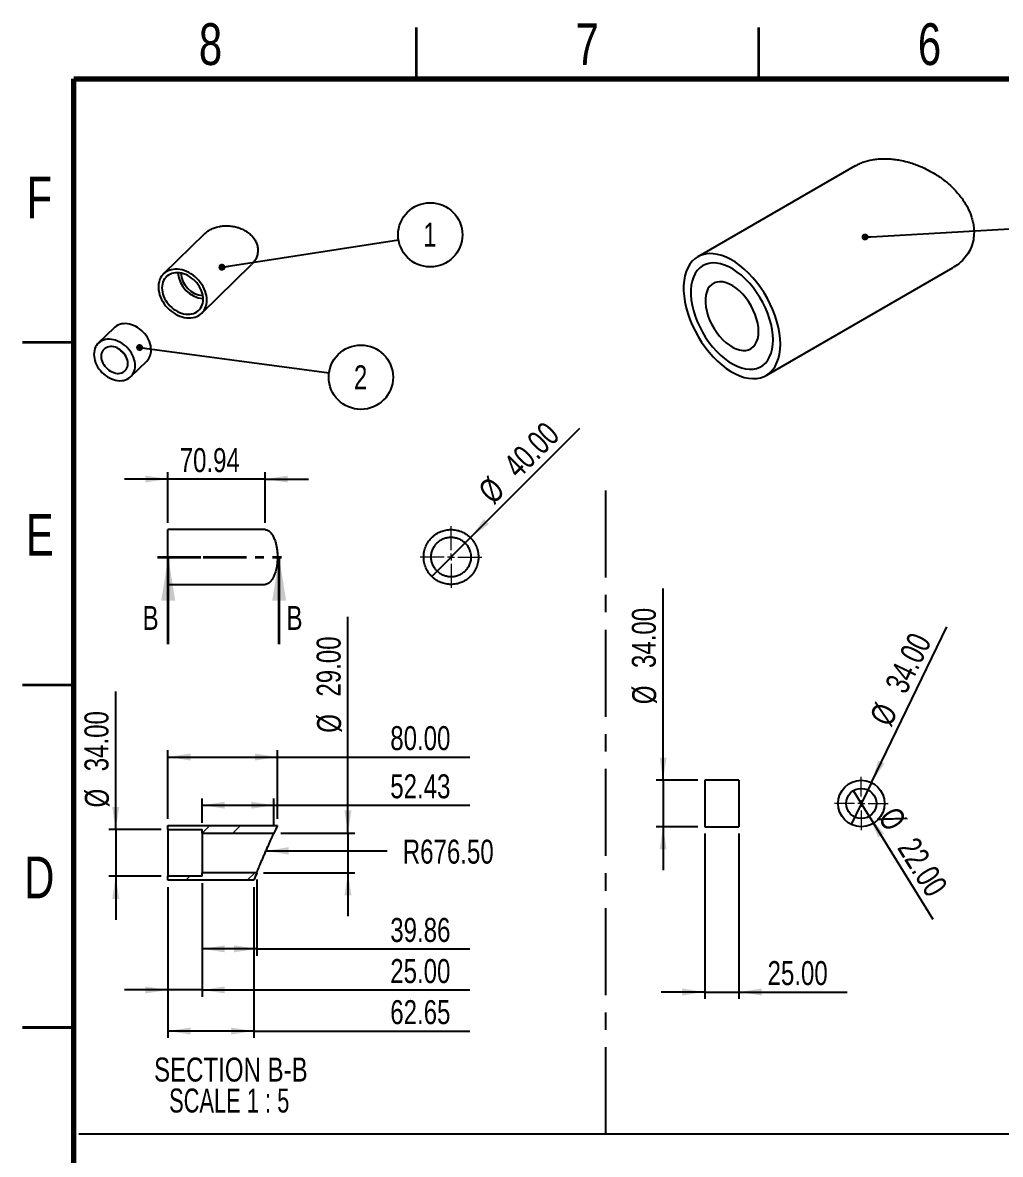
# Model space of a CAD drawing. Header units: millimetres. Extents: x 2 to 418, y 2 to 295.
# Drawn here: x 2.5 to 145.3, y 130 to 295.2 of the extents above; entities that cross this region are included whole.
import ezdxf

# ---------------------------------------------------------------- set-up
doc = ezdxf.new("R2010")
doc.units = ezdxf.units.MM
doc.linetypes.add('CENTERX2', pattern=[20.32, 12.7, -2.54, 2.54, -2.54])
doc.linetypes.add('PHANTOM', pattern=[12.7, 6.35, -1.27, 1.27, -1.27, 1.27, -1.27])
doc.layers.add('RED_DIMENSION', color=1, linetype='Continuous')
doc.styles.add('SLDTEXTSTYLE0', font='TXT', dxfattribs={"width": 0.75})
doc.styles.add('SLDTEXTSTYLE4', font='TXT', dxfattribs={"width": 0.681818})
doc.dimstyles.new('SLDDIMSTYLE0', dxfattribs={"dimtxt": 0.18, "dimasz": 1.016, "dimexe": 0, "dimexo": 0.0625, "dimgap": 0, "dimtad": 0, "dimtih": 1, "dimtoh": 1, "dimdec": 0, "dimrnd": 1e-09, "dimzin": 0, "dimdsep": 46, "dimtxsty": 'Standard', "dimblk1": 'DOT', "dimblk2": 'DOT', "dimsah": 1, "dimcen": 0.09, "dimadec": 0, "dimazin": 0, "dimtfac": 1.016, "dimtdec": 0, "dimtofl": 0, "dimtmove": 0, "dimatfit": 3, "dimldrblk": 'DOT', "dimfxl": 0, "dimfrac": 2, "dimtolj": 1, "dimtzin": 0, "dimarcsym": 0})
doc.dimstyles.new('SLDDIMSTYLE1', dxfattribs={"dimtxt": 0.18, "dimasz": 3.302, "dimexe": 0, "dimexo": 0.0625, "dimgap": 0, "dimtad": 0, "dimtih": 1, "dimtoh": 1, "dimdec": 0, "dimrnd": 1e-09, "dimzin": 0, "dimdsep": 46, "dimtxsty": 'Standard', "dimsah": 1, "dimcen": 0.09, "dimadec": 0, "dimazin": 0, "dimtfac": 3.302, "dimtdec": 0, "dimtofl": 0, "dimtmove": 0, "dimatfit": 3, "dimfxl": 0, "dimfrac": 2, "dimtolj": 1, "dimtzin": 0, "dimarcsym": 0})
doc.dimstyles.new('SLDDIMSTYLE2', dxfattribs={"dimtxt": 3.5, "dimasz": 3.302, "dimexe": 0, "dimexo": 0.0625, "dimgap": 0.875, "dimtad": 1, "dimlfac": 5, "dimrnd": 1e-09, "dimzin": 12, "dimdsep": 46, "dimtxsty": 'SLDTEXTSTYLE0', "dimsah": 1, "dimcen": 0.09, "dimadec": 0, "dimazin": 3, "dimtfac": 1, "dimtmove": 0, "dimatfit": 0, "dimfxl": 0, "dimfrac": 2, "dimtolj": 1, "dimtzin": 12, "dimarcsym": 0})
doc.dimstyles.new('SLDDIMSTYLE3', dxfattribs={"dimtxt": 3.5, "dimasz": 3.302, "dimexe": 0, "dimexo": 0.0625, "dimgap": 0.875, "dimtad": 1, "dimlfac": 5, "dimrnd": 1e-09, "dimzin": 4, "dimdsep": 46, "dimtxsty": 'SLDTEXTSTYLE0', "dimblk1": 'NONE', "dimsah": 1, "dimcen": 0, "dimadec": 0, "dimazin": 1, "dimtfac": 1, "dimtmove": 0, "dimatfit": 3, "dimldrblk": 'NONE', "dimfxl": 0, "dimfrac": 2, "dimtolj": 1, "dimtzin": 12, "dimarcsym": 0})
doc.dimstyles.new('SLDDIMSTYLE4', dxfattribs={"dimtxt": 3.5, "dimasz": 3.302, "dimexe": 0, "dimexo": 0.0625, "dimgap": 0.875, "dimtad": 1, "dimlfac": 5, "dimrnd": 1e-09, "dimzin": 4, "dimdsep": 46, "dimtxsty": 'SLDTEXTSTYLE0', "dimsah": 1, "dimcen": 0.09, "dimadec": 0, "dimazin": 1, "dimtfac": 1, "dimtmove": 0, "dimatfit": 0, "dimfxl": 0, "dimfrac": 2, "dimtolj": 1, "dimtzin": 12, "dimarcsym": 0})
doc.dimstyles.new('SLDDIMSTYLE5', dxfattribs={"dimtxt": 3.5, "dimasz": 3.302, "dimexe": 0, "dimexo": 0.0625, "dimgap": 0.875, "dimtad": 1, "dimlfac": 5, "dimrnd": 1e-09, "dimzin": 12, "dimdsep": 46, "dimtxsty": 'SLDTEXTSTYLE0', "dimsah": 1, "dimcen": 0.09, "dimadec": 0, "dimazin": 3, "dimtfac": 1, "dimtofl": 0, "dimtmove": 0, "dimatfit": 3, "dimfxl": 0, "dimfrac": 2, "dimtolj": 1, "dimtzin": 12, "dimarcsym": 0})
doc.dimstyles.new('SLDDIMSTYLE6', dxfattribs={"dimtxt": 3.5, "dimasz": 3.302, "dimexe": 0, "dimexo": 0.0625, "dimgap": 0.875, "dimtad": 1, "dimlfac": 5, "dimrnd": 1e-09, "dimzin": 4, "dimdsep": 46, "dimtxsty": 'SLDTEXTSTYLE0', "dimsah": 1, "dimcen": 0.09, "dimadec": 0, "dimazin": 1, "dimtfac": 1, "dimtofl": 0, "dimtmove": 0, "dimatfit": 3, "dimfxl": 0, "dimfrac": 2, "dimtolj": 1, "dimtzin": 12, "dimarcsym": 0})

# ---------------------------------------------------------------- blocks, each defined once
blk = doc.blocks.new('_DOT')
at = {"color": 0, "linetype": 'ByBlock', "lineweight": -2}
blk.add_line((-0.5, 0), (-1, 0), dxfattribs=at)
at = {"color": 0, "linetype": 'ByBlock', "const_width": 0.5}
blk.add_lwpolyline([(-0.25, 0, 1), (0.25, 0, 1)], format="xyb", close=True, dxfattribs=at)
blk = doc.blocks.new('SW_NOTE_6')
at = {"layer": 'RED_DIMENSION', "color": 0}
blk.add_circle((4.64, 0.72), 4.69, dxfattribs=at)
at = {"layer": 'RED_DIMENSION', "color": 0, "insert": (4.6, 2.48), "char_height": 3.5, "attachment_point": 2, "style": 'SLDTEXTSTYLE0'}
blk.add_mtext('1', dxfattribs=at)
blk = doc.blocks.new('SW_NOTE_7')
at = {"layer": 'RED_DIMENSION', "color": 0}
blk.add_circle((4.65, -0.62), 4.69, dxfattribs=at)
at = {"layer": 'RED_DIMENSION', "color": 0, "insert": (4.61, 1.13), "char_height": 3.5, "attachment_point": 2, "style": 'SLDTEXTSTYLE0'}
blk.add_mtext('2', dxfattribs=at)
blk = doc.blocks.new('_D')
at = {"layer": 'RED_DIMENSION'}
for p, q in [((23.72, 228.58), (17.37, 228.58)), ((23.72, 222.2), (23.72, 229.58)), ((37.91, 228.58), (23.72, 228.58)), ((37.91, 222.2), (37.91, 229.58)), ((37.91, 228.58), (44.26, 228.58))]:
    blk.add_line(p, q, dxfattribs=at)
for points in [[(23.72, 228.58), (20.42, 229.08), (20.42, 228.07)], [(37.91, 228.58), (41.21, 228.07), (41.21, 229.08)]]:
    blk.add_solid(points, dxfattribs=at)
at = {"layer": 'RED_DIMENSION', "insert": (25.44, 233.09), "char_height": 3.5, "attachment_point": 1, "style": 'SLDTEXTSTYLE0'}
blk.add_mtext('70.94', dxfattribs=at)
blk = doc.blocks.new('_D_1')
at = {"layer": 'RED_DIMENSION'}
for q in [(83.89, 236.02), (62.24, 214.37)]:
    blk.add_line((67.9, 220.03), q, dxfattribs=at)
blk.add_solid([(67.9, 220.03), (70.59, 222), (69.87, 222.72)], dxfattribs=at)
at = {"layer": 'RED_DIMENSION', "char_height": 3.5, "attachment_point": 1, "rotation": 45, "style": 'SLDTEXTSTYLE0'}
for s, insert in [('40.00', (72.45, 230.99)), ('%%c', (68.76, 227.22))]:
    blk.add_mtext(s, dxfattribs=dict(at, insert=insert))
blk = doc.blocks.new('_NONE')
blk = doc.blocks.new('SW_CENTERMARKSYMBOL_0')
at = {"color": 0, "linetype": 'Continuous', "lineweight": 0}
for p, q in [((0, 1), (0, 4.5)), ((-1, 0), (-4.5, 0)), ((0, 0), (-0.5, 0)), ((0, 0), (0, 0.5)), ((0, 0), (0, -0.5)), ((0, 0), (0.5, 0)), ((1, 0), (4.5, 0)), ((0, -1), (0, -4.5))]:
    blk.add_line(p, q, dxfattribs=at)
blk = doc.blocks.new('_D_2')
at = {"layer": 'RED_DIMENSION'}
for p, q in [((16.1, 177.4), (16.1, 197.56)), ((22.72, 177.4), (15.1, 177.4)), ((16.1, 177.4), (16.1, 170.6)), ((22.72, 170.6), (15.1, 170.6)), ((16.1, 170.6), (16.1, 164.25))]:
    blk.add_line(p, q, dxfattribs=at)
for points in [[(16.1, 177.4), (16.61, 180.7), (15.59, 180.7)], [(16.1, 170.6), (15.59, 167.3), (16.61, 167.3)]]:
    blk.add_solid(points, dxfattribs=at)
at = {"layer": 'RED_DIMENSION', "char_height": 3.5, "attachment_point": 1, "rotation": 90, "style": 'SLDTEXTSTYLE0'}
for s, insert in [('34.00', (11.53, 185.92)), ('%%c', (11.59, 180.64))]:
    blk.add_mtext(s, dxfattribs=dict(at, insert=insert))
blk = doc.blocks.new('_D_3')
at = {"layer": 'RED_DIMENSION'}
for p, q in [((23.72, 169), (23.72, 153)), ((28.72, 169.6), (28.72, 153)), ((23.72, 154), (17.37, 154)), ((28.72, 154), (23.72, 154)), ((28.72, 154), (67.83, 154))]:
    blk.add_line(p, q, dxfattribs=at)
for points in [[(23.72, 154), (20.42, 154.51), (20.42, 153.49)], [(28.72, 154), (32.02, 153.49), (32.02, 154.51)]]:
    blk.add_solid(points, dxfattribs=at)
at = {"layer": 'RED_DIMENSION', "insert": (56.19, 158.51), "char_height": 3.5, "attachment_point": 1, "style": 'SLDTEXTSTYLE0'}
blk.add_mtext('25.00', dxfattribs=at)
blk = doc.blocks.new('_D_4')
at = {"layer": 'RED_DIMENSION'}
for p, q in [((50.01, 176.9), (50.01, 208.46)), ((40.21, 176.9), (51.01, 176.9)), ((50.01, 176.9), (50.01, 171.1)), ((37.69, 171.1), (51.01, 171.1)), ((50.01, 171.1), (50.01, 164.75))]:
    blk.add_line(p, q, dxfattribs=at)
for points in [[(50.01, 176.9), (50.52, 180.2), (49.5, 180.2)], [(50.01, 171.1), (49.5, 167.8), (50.52, 167.8)]]:
    blk.add_solid(points, dxfattribs=at)
at = {"layer": 'RED_DIMENSION', "char_height": 3.5, "attachment_point": 1, "rotation": 90, "style": 'SLDTEXTSTYLE0'}
for s, insert in [('29.00', (45.44, 196.82)), ('%%c', (45.5, 191.54))]:
    blk.add_mtext(s, dxfattribs=dict(at, insert=insert))
blk = doc.blocks.new('_D_5')
at = {"layer": 'RED_DIMENSION'}
for p, q in [((28.72, 178.4), (28.72, 181.97)), ((39.21, 177.9), (39.21, 181.97)), ((28.72, 180.97), (39.21, 180.97)), ((39.21, 180.97), (67.83, 180.97))]:
    blk.add_line(p, q, dxfattribs=at)
for points in [[(28.72, 180.97), (32.02, 180.46), (32.02, 181.47)], [(39.21, 180.97), (35.91, 181.47), (35.91, 180.46)]]:
    blk.add_solid(points, dxfattribs=at)
at = {"layer": 'RED_DIMENSION', "insert": (56.19, 185.48), "char_height": 3.5, "attachment_point": 1, "style": 'SLDTEXTSTYLE0'}
blk.add_mtext('52.43', dxfattribs=at)
blk = doc.blocks.new('_D_6')
at = {"layer": 'RED_DIMENSION'}
for p, q in [((28.72, 169.6), (28.72, 159)), ((36.69, 170.1), (36.69, 159)), ((36.69, 160), (28.72, 160)), ((36.69, 160), (67.83, 160))]:
    blk.add_line(p, q, dxfattribs=at)
for points in [[(28.72, 160), (32.02, 159.49), (32.02, 160.51)], [(36.69, 160), (33.39, 160.51), (33.39, 159.49)]]:
    blk.add_solid(points, dxfattribs=at)
at = {"layer": 'RED_DIMENSION', "insert": (56.19, 164.51), "char_height": 3.5, "attachment_point": 1, "style": 'SLDTEXTSTYLE0'}
blk.add_mtext('39.86', dxfattribs=at)
blk = doc.blocks.new('_D_7')
at = {"layer": 'RED_DIMENSION'}
for p, q in [((23.72, 179), (23.72, 189)), ((39.72, 179), (39.72, 189)), ((23.72, 188), (39.72, 188)), ((39.72, 188), (67.83, 188))]:
    blk.add_line(p, q, dxfattribs=at)
for points in [[(23.72, 188), (27.02, 187.49), (27.02, 188.51)], [(39.72, 188), (36.42, 188.51), (36.42, 187.49)]]:
    blk.add_solid(points, dxfattribs=at)
at = {"layer": 'RED_DIMENSION', "insert": (56.19, 192.51), "char_height": 3.5, "attachment_point": 1, "style": 'SLDTEXTSTYLE0'}
blk.add_mtext('80.00', dxfattribs=at)
blk = doc.blocks.new('_D_8')
at = {"layer": 'RED_DIMENSION'}
for p, q in [((23.72, 169), (23.72, 147)), ((36.25, 169), (36.25, 147)), ((36.25, 148), (23.72, 148)), ((36.25, 148), (67.83, 148))]:
    blk.add_line(p, q, dxfattribs=at)
for points in [[(23.72, 148), (27.02, 147.49), (27.02, 148.51)], [(36.25, 148), (32.95, 148.51), (32.95, 147.49)]]:
    blk.add_solid(points, dxfattribs=at)
at = {"layer": 'RED_DIMENSION', "insert": (56.19, 152.51), "char_height": 3.5, "attachment_point": 1, "style": 'SLDTEXTSTYLE0'}
blk.add_mtext('62.65', dxfattribs=at)
blk = doc.blocks.new('SW_NOTE_8')
at = {"layer": 'RED_DIMENSION', "color": 0, "char_height": 3.5, "attachment_point": 2}
for s, insert, style in [('SECTION B-B', (13.62, 4.51), 'SLDTEXTSTYLE0'), ('SCALE 1 : 5', (13.38, -0.01), 'SLDTEXTSTYLE4')]:
    blk.add_mtext(s, dxfattribs=dict(at, insert=insert, style=style))
blk = doc.blocks.new('SW_NOTE_9')
at = {"layer": 'RED_DIMENSION', "color": 0, "insert": (8.92, 1.62), "char_height": 3.5, "attachment_point": 2, "style": 'SLDTEXTSTYLE0'}
blk.add_mtext('R676.50', dxfattribs=at)
blk = doc.blocks.new('_D_9')
at = {"layer": 'RED_DIMENSION'}
for p, q in [((96.03, 184.62), (96.03, 212.62)), ((101.11, 184.62), (95.03, 184.62)), ((96.03, 184.62), (96.03, 177.82)), ((101.11, 177.82), (95.03, 177.82)), ((96.03, 177.82), (96.03, 171.47))]:
    blk.add_line(p, q, dxfattribs=at)
for points in [[(96.03, 184.62), (96.54, 187.92), (95.53, 187.92)], [(96.03, 177.82), (95.53, 174.52), (96.54, 174.52)]]:
    blk.add_solid(points, dxfattribs=at)
at = {"layer": 'RED_DIMENSION', "char_height": 3.5, "attachment_point": 1, "rotation": 90, "style": 'SLDTEXTSTYLE0'}
for s, insert in [('34.00', (91.47, 200.99)), ('%%c', (91.52, 195.71))]:
    blk.add_mtext(s, dxfattribs=dict(at, insert=insert))
blk = doc.blocks.new('_D_10')
at = {"layer": 'RED_DIMENSION'}
for p, q in [((102.11, 176.82), (102.11, 152.7)), ((107.11, 176.82), (107.11, 152.7)), ((102.11, 153.7), (95.76, 153.7)), ((102.11, 153.7), (107.11, 153.7)), ((107.11, 153.7), (122.93, 153.7))]:
    blk.add_line(p, q, dxfattribs=at)
for points in [[(102.11, 153.7), (98.81, 154.21), (98.81, 153.19)], [(107.11, 153.7), (110.41, 153.19), (110.41, 154.21)]]:
    blk.add_solid(points, dxfattribs=at)
at = {"layer": 'RED_DIMENSION', "insert": (111.29, 158.21), "char_height": 3.5, "attachment_point": 1, "style": 'SLDTEXTSTYLE0'}
blk.add_mtext('25.00', dxfattribs=at)
blk = doc.blocks.new('_D_11')
at = {"layer": 'RED_DIMENSION'}
for q in [(137.49, 207.03), (123.5, 178.16)]:
    blk.add_line((126.46, 184.28), q, dxfattribs=at)
blk.add_solid([(126.46, 184.28), (128.36, 187.03), (127.45, 187.47)], dxfattribs=at)
at = {"layer": 'RED_DIMENSION', "char_height": 3.5, "attachment_point": 1, "rotation": 64.1523, "style": 'SLDTEXTSTYLE0'}
for s, insert in [('34.00', (128.33, 198.54)), ('%%c', (126.07, 193.77))]:
    blk.add_mtext(s, dxfattribs=dict(at, insert=insert))
blk = doc.blocks.new('_D_12')
at = {"layer": 'RED_DIMENSION'}
for q in [(123.82, 183.09), (135.42, 164.33)]:
    blk.add_line((126.14, 179.35), q, dxfattribs=at)
blk.add_solid([(126.14, 179.35), (127.44, 176.27), (128.31, 176.81)], dxfattribs=at)
at = {"layer": 'RED_DIMENSION', "char_height": 3.5, "attachment_point": 1, "rotation": 301.7168, "style": 'SLDTEXTSTYLE0'}
for s, insert in [('%%c', (130.3, 181.05)), ('22.00', (133.12, 176.59))]:
    blk.add_mtext(s, dxfattribs=dict(at, insert=insert))
blk = doc.blocks.new('SW_CENTERMARKSYMBOL_1')
at = {"color": 0, "linetype": 'Continuous', "lineweight": 0}
for p, q in [((0, 1), (0, 3.9)), ((-1, 0), (-3.9, 0)), ((0, 0), (-0.5, 0)), ((0, 0), (0, 0.5)), ((0, 0), (0, -0.5)), ((0, 0), (0.5, 0)), ((1, 0), (3.9, 0)), ((0, -1), (0, -3.9))]:
    blk.add_line(p, q, dxfattribs=at)

msp = doc.modelspace()

# ---------------------------------------------------------------- hatches: boundary and pattern name
at = {"linetype": 'Continuous', "lineweight": 18}
h = msp.add_hatch(dxfattribs=at)
h.set_pattern_fill('ANSI32', style=0)
edge = h.paths.add_edge_path(flags=0)
edge.add_line((23.7211, 178.00149), (23.7211, 177.40149))
edge.add_line((23.7211, 177.40149), (28.7211, 177.40149))
edge.add_line((28.7211, 177.40149), (28.7211, 176.90149))
edge.add_line((28.7211, 176.90149), (39.2074, 176.90149))
edge.add_arc((162.05364, 120.20149), 135.3, 154.710079, 155.2241931, ccw=False)
edge.add_line((39.7211, 178.00149), (23.7211, 178.00149))
h = msp.add_hatch(dxfattribs=at)
h.set_pattern_fill('ANSI32', style=0)
edge = h.paths.add_edge_path(flags=0)
edge.add_line((23.7211, 170.60149), (23.7211, 170.00149))
edge.add_line((23.7211, 170.00149), (36.25201, 170.00149))
edge.add_arc((162.05364, 120.20149), 135.3, 157.9014364, 158.4033029, ccw=False)
edge.add_line((36.69304, 171.10149), (28.7211, 171.10149))
edge.add_line((28.7211, 171.10149), (28.7211, 170.60149))
edge.add_line((28.7211, 170.60149), (23.7211, 170.60149))

# ---------------------------------------------------------------- linework, layer by layer
at = {"color": 7, "linetype": 'Continuous', "lineweight": 35}
for p, q in [((60, 287), (60, 294.5)), ((110, 287), (110, 294.5)), ((10, 248.5), (2.5, 248.5)), ((23.76647, 204.49859), (23.76647, 217.19859)), ((39.96437, 204.49859), (39.96437, 217.19859)), ((10, 198.5), (2.5, 198.5)), ((2.5, 148.5), (10, 148.5)), ((10, 148.5), (2.5, 148.5))]:
    msp.add_line(p, q, dxfattribs=at)
at = {"color": 7, "linetype": 'Continuous', "lineweight": 70}
for p, q in [((10, 10), (10, 287)), ((10, 287), (410, 287))]:
    msp.add_line(p, q, dxfattribs=at)
at = {"color": 7, "linetype": 'Continuous', "lineweight": 25}
for p, q in [((124.07155, 274.29222), (101.08791, 261.02405)), ((29.07066, 264.38275), (23.06422, 258.52027)), ((28.65204, 252.79522), (35.93396, 259.9026)), ((111.0871, 243.70307), (138.40249, 259.47191)), ((15.8811, 250.67092), (13.54763, 248.39337)), ((18.29728, 243.52708), (20.63075, 245.80462)), ((37.91016, 221.19859), (23.7211, 221.19859)), ((23.7211, 217.19859), (23.7211, 221.19859)), ((23.7211, 213.19859), (23.7211, 217.19859)), ((23.7211, 213.19859), (37.91014, 213.19859)), ((107.10729, 184.61853), (102.10729, 184.61853)), ((102.10729, 184.61853), (102.10729, 177.81853)), ((107.10729, 184.61853), (107.10729, 177.81853)), ((23.7211, 178.00149), (39.7211, 178.00149)), ((23.7211, 177.40149), (23.7211, 178.00149)), ((23.7211, 177.40149), (28.7211, 177.40149)), ((23.7211, 177.40149), (23.7211, 170.60149)), ((28.7211, 176.90149), (28.7211, 177.40149)), ((28.7211, 176.90149), (28.7211, 171.10149)), ((28.7211, 176.90149), (39.2074, 176.90149)), ((102.10729, 177.81853), (107.10729, 177.81853)), ((28.7211, 170.60149), (23.7211, 170.60149)), ((23.7211, 170.00149), (23.7211, 170.60149)), ((36.69304, 171.10149), (28.7211, 171.10149)), ((28.7211, 170.60149), (28.7211, 171.10149)), ((36.25201, 170.00149), (23.7211, 170.00149))]:
    msp.add_line(p, q, dxfattribs=at)
at = {"color": 7, "linetype": 'PHANTOM', "lineweight": 35}
for p, q in [((22.17897, 217.19859), (34.88532, 217.19859)), ((28.85187, 217.19859), (41.55187, 217.19859))]:
    msp.add_line(p, q, dxfattribs=at)
at = {"color": 7, "linetype": 'Continuous', "lineweight": 25, "flags": 128}
for points in [[(113.15857, 248.28152), (113.1275, 249.06408), (113.03456, 249.87563), (112.88057, 250.70905), (112.66689, 251.55701), (112.39538, 252.41205), (112.06844, 253.26667), (111.68894, 254.11335), (111.26021, 254.94466), (110.78603, 255.75328), (110.27055, 256.53211), (109.71831, 257.27432), (109.13417, 257.97336), (108.52325, 258.6231), (107.89093, 259.21784), (107.24276, 259.75234), (106.58443, 260.22191), (105.92174, 260.62242), (105.2605, 260.95035), (104.60654, 261.20281), (103.96558, 261.3776), (103.34328, 261.47318), (102.74509, 261.48869), (102.17628, 261.42402), (101.64183, 261.27972), (101.14646, 261.05707), (100.6945, 260.75801), (100.28995, 260.38519), (99.93634, 259.94187), (99.63678, 259.43195), (99.39392, 258.85992), (99.20988, 258.2308), (99.08628, 257.55011), (99.02421, 256.82384), (99.02421, 256.05838), (99.08628, 255.26045), (99.20988, 254.43706), (99.39392, 253.59545), (99.63678, 252.74301), (99.93634, 251.88724), (100.28995, 251.03565), (100.6945, 250.19573), (101.14646, 249.37486), (101.64183, 248.58026), (102.17628, 247.81891), (102.74509, 247.09749), (103.34328, 246.42236), (103.96558, 245.79943), (104.60654, 245.23419), (105.2605, 244.73161), (105.92174, 244.29609), (106.58443, 243.93147), (107.24276, 243.64095), (107.89093, 243.42709), (108.52325, 243.29176), (109.13417, 243.23615), (109.71831, 243.26076), (110.27055, 243.36536), (110.78603, 243.54904), (111.26021, 243.81018), (111.68894, 244.14649), (112.06844, 244.55501), (112.39538, 245.03215), (112.66689, 245.57372), (112.88057, 246.17496), (113.03456, 246.83059), (113.1275, 247.53483), (113.15857, 248.28152)], [(112.09791, 248.89383), (112.06605, 249.62585), (111.97083, 250.3869), (111.81323, 251.16891), (111.59494, 251.96357), (111.31827, 252.76248), (110.98616, 253.55716), (110.60211, 254.33918), (110.17021, 255.10026), (109.69504, 255.83234), (109.18162, 256.52764), (108.6354, 257.1788), (108.06218, 257.77892), (107.46802, 258.32164), (106.85923, 258.8012), (106.24226, 259.21252), (105.62365, 259.55123), (105.00995, 259.81376), (104.40768, 259.99731), (103.82322, 260.09995), (103.26275, 260.12057), (102.73223, 260.05897), (102.23728, 259.9158), (101.78314, 259.69257), (101.37462, 259.39165), (101.01607, 259.01623), (100.71127, 258.57029), (100.46346, 258.05856), (100.27527, 257.48646), (100.14869, 256.86005), (100.08507, 256.18599), (100.08507, 255.4714), (100.14869, 254.72387), (100.27527, 253.95132), (100.46346, 253.16194), (100.71127, 252.36409), (101.01607, 251.56625), (101.37462, 250.77685), (101.78314, 250.00427), (102.23728, 249.2567), (102.73223, 248.54206), (103.26275, 247.86794), (103.82322, 247.24146), (104.40768, 246.66929), (105.00995, 246.15747), (105.62365, 245.71144), (106.24226, 245.33593), (106.85923, 245.0349), (107.46802, 244.81157), (108.06218, 244.66829), (108.6354, 244.60658), (109.18162, 244.62709), (109.69504, 244.72961), (110.17021, 244.91306), (110.60211, 245.17548), (110.98616, 245.5141), (111.31827, 245.92532), (111.59494, 246.40479), (111.81323, 246.94743), (111.97083, 247.54748), (112.06605, 248.19858), (112.09791, 248.89383)], [(112.09791, 248.89383), (112.06605, 249.62585), (111.97083, 250.3869), (111.81323, 251.16891), (111.59494, 251.96357), (111.31827, 252.76248), (110.98616, 253.55716), (110.60211, 254.33918), (110.17021, 255.10026), (109.69504, 255.83234), (109.18162, 256.52764), (108.6354, 257.1788), (108.06218, 257.77892), (107.46802, 258.32164), (106.85923, 258.8012), (106.24226, 259.21252), (105.62365, 259.55123), (105.00995, 259.81376), (104.40768, 259.99731), (103.82322, 260.09995), (103.26275, 260.12057), (102.73223, 260.05897), (102.23728, 259.9158), (101.78314, 259.69257), (101.37462, 259.39165), (101.01607, 259.01623), (100.71127, 258.57029), (100.46346, 258.05856), (100.27527, 257.48646), (100.14869, 256.86005), (100.08507, 256.18599), (100.08507, 255.4714), (100.14869, 254.72387), (100.27527, 253.95132), (100.46346, 253.16194), (100.71127, 252.36409), (101.01607, 251.56625), (101.37462, 250.77685), (101.78314, 250.00427), (102.23728, 249.2567), (102.73223, 248.54206), (103.26275, 247.86794), (103.82322, 247.24146), (104.40768, 246.66929), (105.00995, 246.15747), (105.62365, 245.71144), (106.24226, 245.33593), (106.85923, 245.0349), (107.46802, 244.81157), (108.06218, 244.66829), (108.6354, 244.60658), (109.18162, 244.62709), (109.69504, 244.72961), (110.17021, 244.91306), (110.60211, 245.17548), (110.98616, 245.5141), (111.31827, 245.92532), (111.59494, 246.40479), (111.81323, 246.94743), (111.97083, 247.54748), (112.06605, 248.19858), (112.09791, 248.89383)], [(29.3958, 254.69629), (29.38026, 255.02158), (29.33376, 255.35246), (29.25672, 255.68602), (29.14981, 256.01934), (29.01398, 256.34947), (28.85041, 256.67353), (28.66054, 256.98867), (28.44605, 257.2921), (28.20881, 257.58118), (27.95092, 257.85335), (27.67463, 258.10622), (27.38238, 258.33758), (27.07674, 258.54539), (26.76039, 258.72782), (26.4361, 258.88327), (26.10674, 259.01037), (25.7752, 259.10802), (25.44438, 259.17534), (25.1172, 259.21174), (24.79653, 259.21692), (24.48519, 259.19082), (24.18591, 259.13367), (23.90133, 259.04597), (23.63395, 258.9285), (23.38611, 258.78228), (23.16, 258.6086), (22.9576, 258.409), (22.78069, 258.18521), (22.63082, 257.93921), (22.50931, 257.67317), (22.41724, 257.38941), (22.3554, 257.09043), (22.32435, 256.77887), (22.32435, 256.45745), (22.3554, 256.129), (22.41724, 255.79641), (22.50931, 255.46261), (22.63082, 255.13051), (22.78069, 254.80306), (22.9576, 254.48311), (23.16, 254.17348), (23.38611, 253.8769), (23.63395, 253.59597), (23.90133, 253.33316), (24.18591, 253.09078), (24.48519, 252.87095), (24.79653, 252.67562), (25.1172, 252.50649), (25.44438, 252.36506), (25.7752, 252.25256), (26.10674, 252.16999), (26.4361, 252.11807), (26.76039, 252.09725), (27.07674, 252.10773), (27.38238, 252.1494), (27.67463, 252.2219), (27.95092, 252.3246), (28.20881, 252.45659), (28.44605, 252.61672), (28.66054, 252.80356), (28.85041, 253.01549), (29.01398, 253.25064), (29.14981, 253.50694), (29.25672, 253.78215), (29.33376, 254.07384), (29.38026, 254.37944), (29.3958, 254.69629)], [(28.86515, 254.84051), (28.84972, 255.13954), (28.8036, 255.44389), (28.72725, 255.75044), (28.62146, 256.05604), (28.48731, 256.35754), (28.32618, 256.65187), (28.13973, 256.936), (27.92987, 257.20701), (27.69874, 257.46212), (27.44874, 257.69872), (27.1824, 257.91437), (26.90248, 258.10687), (26.61185, 258.27424), (26.31348, 258.41476), (26.01043, 258.52698), (25.70583, 258.60977), (25.40278, 258.66226), (25.10441, 258.68393), (24.81377, 258.67454), (24.53385, 258.63419), (24.26752, 258.5633), (24.01751, 258.4626), (23.78639, 258.33312), (23.57653, 258.17618), (23.39008, 257.9934), (23.22895, 257.78665), (23.0948, 257.55806), (22.98901, 257.30997), (22.91266, 257.04492), (22.86654, 256.76564), (22.85111, 256.47499), (22.86654, 256.17596), (22.91266, 255.87161), (22.98901, 255.56506), (23.0948, 255.25946), (23.22895, 254.95796), (23.39008, 254.66363), (23.57653, 254.3795), (23.78639, 254.10849), (24.01751, 253.85338), (24.26752, 253.61678), (24.53385, 253.40113), (24.81377, 253.20863), (25.10441, 253.04126), (25.40278, 252.90074), (25.70583, 252.78851), (26.01043, 252.70573), (26.31348, 252.65323), (26.61185, 252.63157), (26.90248, 252.64096), (27.1824, 252.68131), (27.44874, 252.75219), (27.69874, 252.8529), (27.92987, 252.98238), (28.13973, 253.13932), (28.32618, 253.3221), (28.48731, 253.52885), (28.62146, 253.75744), (28.72725, 254.00553), (28.8036, 254.27058), (28.84972, 254.54986), (28.86515, 254.84051)], [(109.97659, 250.11844), (109.94466, 250.71116), (109.8494, 251.33102), (109.69236, 251.96783), (109.47614, 252.61114), (109.20427, 253.25039), (108.88123, 253.87507), (108.51231, 254.47493), (108.10358, 255.04013), (107.66174, 255.56138), (107.19406, 256.03011), (106.7082, 256.43865), (106.21216, 256.78027), (105.71406, 257.04937), (105.2221, 257.24152), (104.74435, 257.35358), (104.28865, 257.38371), (103.86249, 257.3314), (103.47287, 257.19753), (103.12617, 256.98428), (102.82811, 256.69515), (102.58356, 256.33491), (102.39654, 255.90945), (102.27013, 255.42577), (102.20641, 254.89181), (102.20641, 254.31633), (102.27013, 253.70879), (102.39654, 253.07916), (102.58356, 252.43778), (102.82811, 251.79519), (103.12617, 251.16192), (103.47287, 250.54839), (103.86249, 249.96466), (104.28865, 249.42032), (104.74435, 248.92431), (105.2221, 248.48477), (105.71406, 248.10892), (106.21216, 247.80293), (106.7082, 247.57183), (107.19406, 247.41941), (107.66174, 247.34817), (108.10358, 247.35928), (108.51231, 247.45256), (108.88123, 247.62648), (109.20427, 247.87819), (109.47614, 248.20354), (109.69236, 248.5972), (109.8494, 249.05271), (109.94466, 249.56258), (109.97659, 250.11844)], [(21.26295, 247.42052), (21.24752, 247.71956), (21.2014, 248.02391), (21.12505, 248.33046), (21.01925, 248.63605), (20.88511, 248.93756), (20.72398, 249.23189), (20.53753, 249.51602), (20.32767, 249.78703), (20.09654, 250.04214), (19.84653, 250.27874), (19.5802, 250.49439), (19.30028, 250.68689), (19.00965, 250.85426), (18.71128, 250.99478), (18.40823, 251.107), (18.10363, 251.18979), (17.80058, 251.24228), (17.50221, 251.26395), (17.21157, 251.25456), (16.93165, 251.21421), (16.66532, 251.14332), (16.41531, 251.04262), (16.18419, 250.91314), (15.97433, 250.7562), (15.8811, 250.67092)], [(18.92947, 245.14298), (18.91405, 245.44202), (18.86792, 245.74637), (18.79157, 246.05291), (18.68578, 246.35851), (18.55163, 246.66002), (18.39051, 246.95435), (18.20405, 247.23847), (17.99419, 247.50948), (17.76307, 247.7646), (17.51306, 248.00119), (17.24673, 248.21685), (16.96681, 248.40935), (16.67617, 248.57671), (16.3778, 248.71723), (16.07476, 248.82946), (15.77015, 248.91225), (15.46711, 248.96474), (15.16874, 248.9864), (14.8781, 248.97701), (14.59818, 248.93667), (14.33185, 248.86578), (14.08184, 248.76508), (13.85071, 248.63559), (13.64085, 248.47865), (13.4544, 248.29587), (13.29327, 248.08913), (13.15913, 247.86054), (13.05333, 247.61244), (12.97698, 247.3474), (12.93086, 247.06812), (12.91543, 246.77747), (12.93086, 246.47843), (12.97698, 246.17408), (13.05333, 245.86753), (13.15913, 245.56194), (13.29327, 245.26043), (13.4544, 244.9661), (13.64085, 244.68198), (13.85071, 244.41096), (14.08184, 244.15585), (14.33185, 243.91925), (14.59818, 243.7036), (14.8781, 243.5111), (15.16874, 243.34373), (15.46711, 243.20322), (15.77015, 243.09099), (16.07476, 243.0082), (16.3778, 242.95571), (16.67617, 242.93405), (16.96681, 242.94344), (17.24673, 242.98378), (17.51306, 243.05467), (17.76307, 243.15537), (17.99419, 243.28486), (18.20405, 243.44179), (18.39051, 243.62457), (18.55163, 243.83132), (18.68578, 244.05991), (18.79157, 244.30801), (18.86792, 244.57305), (18.91405, 244.85233), (18.92947, 245.14298)], [(17.86817, 245.43142), (17.85283, 245.67194), (17.80704, 245.917), (17.73154, 246.16275), (17.6275, 246.4053), (17.49657, 246.64084), (17.34082, 246.86564), (17.1627, 247.07616), (16.96502, 247.26908), (16.7509, 247.44136), (16.52371, 247.59029), (16.28704, 247.7135), (16.04463, 247.80907), (15.80028, 247.87548), (15.55786, 247.91168), (15.32119, 247.91711), (15.09401, 247.89167), (14.87988, 247.83578), (14.6822, 247.75031), (14.50408, 247.6366), (14.34833, 247.49646), (14.2174, 247.3321), (14.11337, 247.14609), (14.03786, 246.94139), (13.99208, 246.72121), (13.97673, 246.48903), (13.99208, 246.24851), (14.03786, 246.00344), (14.11337, 245.7577), (14.2174, 245.51514), (14.34833, 245.27961), (14.50408, 245.05481), (14.6822, 244.84429), (14.87988, 244.65137), (15.09401, 244.47908), (15.32119, 244.33016), (15.55786, 244.20695), (15.80028, 244.11138), (16.04463, 244.04497), (16.28704, 244.00877), (16.52371, 244.00334), (16.7509, 244.02878), (16.96502, 244.08467), (17.1627, 244.17014), (17.34082, 244.28385), (17.49657, 244.42399), (17.6275, 244.58835), (17.73154, 244.77436), (17.80704, 244.97906), (17.85283, 245.19924), (17.86817, 245.43142)]]:
    msp.add_lwpolyline(points, dxfattribs=at)
at = {"color": 7, "linetype": 'Continuous', "lineweight": 25}
for radius in [3.4, 2.2]:
    msp.add_circle((124.98039, 181.21853), radius, dxfattribs=at)
for centre, radius, start, end in [((29.24864, 258.96699), 4.0732, 184.0250712, 264.5849964), ((29.08496, 258.80723), 3.46288, 182.9941369, 265.6159339), ((19.12672, 249.08768), 2.88466, 215.0575044, 233.5525239), ((19.03177, 247.36182), 2.23195, 315.7585243, 1.5072218), ((162.05364, 120.20149), 135.3, 154.710079, 155.2241931), ((162.05364, 120.20149), 135.3, 157.9014364, 158.4033029)]:
    msp.add_arc(centre, radius, start, end, dxfattribs=at)
for points, knots in [([(124.07314, 274.28936), (124.22655, 274.37469), (124.59085, 274.57733), (125.4027, 274.90864), (126.32059, 275.15384), (127.34912, 275.29968), (128.1762, 275.34638), (129.02863, 275.32549), (129.80722, 275.25551), (130.6976, 275.11988), (131.63531, 274.90757), (132.57615, 274.62093), (133.40729, 274.312), (134.30275, 273.92092), (135.21623, 273.44672), (136.10086, 272.90372), (136.85904, 272.37121), (137.62921, 271.75837), (138.36693, 271.07908), (139.0326, 270.36166), (139.57388, 269.68886), (140.05505, 268.99583), (140.6138, 268.03834), (141.02955, 267.05738), (141.29092, 266.08436), (141.41829, 265.35159), (141.43463, 264.85779), (141.44284, 264.60968)], [0, 0, 0, 0, 0.0270404606, 0.0642115625, 0.1315024158, 0.1646780077, 0.2101203779, 0.2448175394, 0.2786070422, 0.3125713085, 0.3608329656, 0.4000342877, 0.4348347944, 0.4698227172, 0.51914014, 0.5592576745, 0.5949410508, 0.6308503328, 0.678285644, 0.7169340666, 0.7513793484, 0.7860737805, 0.8238655475, 0.8946298728, 0.9275693082, 0.9636062173, 1, 1, 1, 1]), ([(29.07712, 264.37575), (29.17904, 264.47408), (29.34782, 264.63689), (29.63939, 264.83759), (29.99841, 265.05074), (30.39534, 265.22588), (30.83817, 265.36916), (31.19415, 265.45443), (31.56065, 265.51326), (31.89516, 265.54552), (32.27738, 265.55893), (32.67954, 265.54375), (33.08262, 265.49744), (33.4384, 265.43301), (33.82141, 265.33903), (34.21175, 265.21141), (34.5894, 265.05251), (34.91281, 264.88803), (35.24111, 264.69068), (35.55532, 264.46279), (35.83863, 264.21321), (36.06888, 263.97266), (36.27345, 263.71892), (36.5109, 263.3601), (36.68747, 262.98031), (36.79844, 262.59192), (36.8525, 262.29406), (36.85944, 262.08798), (36.86293, 261.98443)], [0, 0, 0, 0, 0.045360685, 0.075115595, 0.110450027, 0.174415956, 0.205952301, 0.249149307, 0.282132039, 0.314251961, 0.346538011, 0.392415, 0.429679336, 0.462760306, 0.496019433, 0.542900021, 0.581035298, 0.614955515, 0.649090475, 0.694181948, 0.730920705, 0.763664002, 0.79664414, 0.832568569, 0.899836341, 0.931148198, 0.965404479, 1, 1, 1, 1]), ([(141.44284, 264.60968), (141.42335, 264.23701), (141.37913, 263.39133), (141.00181, 262.23822), (140.37555, 261.14823), (139.54408, 260.26557), (138.86197, 259.70095), (138.43725, 259.50061), (138.39729, 259.48176)], [0, 0, 0, 0, 0.172865222, 0.392272387, 0.580300831, 0.783792247, 0.97965874, 1, 1, 1, 1]), ([(36.86293, 261.98443), (36.85457, 261.82651), (36.83561, 261.46816), (36.67703, 260.95344), (36.40536, 260.45229), (36.15439, 260.10874), (35.96666, 259.9433), (35.9279, 259.90914)], [0, 0, 0, 0, 0.20659476, 0.468812748, 0.693529385, 0.936726135, 1, 1, 1, 1]), ([(37.91016, 221.19419), (37.93228, 221.19531), (38.00275, 221.19889), (38.12271, 221.17219), (38.2749, 221.11636), (38.43273, 221.02346), (38.58821, 220.89667), (38.73465, 220.74303), (38.87855, 220.55794), (39.01952, 220.33622), (39.14998, 220.08639), (39.26344, 219.82735), (39.36917, 219.54149), (39.45445, 219.26153), (39.52359, 218.98886), (39.57585, 218.74701), (39.62295, 218.48277), (39.66219, 218.20501), (39.69417, 217.89594), (39.71665, 217.55955), (39.71961, 217.3193), (39.7211, 217.19859)], [0, 0, 0, 0, 0.025359863, 0.080824203, 0.136619431, 0.199412303, 0.262914867, 0.319354477, 0.376169521, 0.442527376, 0.503781325, 0.558154985, 0.61293308, 0.676879081, 0.714996601, 0.757552653, 0.800340013, 0.845348053, 0.890647254, 0.94505423, 1, 1, 1, 1]), ([(61.0667, 217.19859), (61.0667, 216.92202), (61.09508, 216.65093), (61.17794, 216.25206), (61.21233, 216.1204), (61.29494, 215.85976), (61.34258, 215.73266), (61.50269, 215.36284), (61.63251, 215.13042), (61.86107, 214.80241), (61.94224, 214.69762), (62.11252, 214.4986), (62.20186, 214.40405), (62.38872, 214.22451), (62.48623, 214.13952), (62.6894, 213.97909), (62.79496, 213.90382), (63.11763, 213.69623), (63.34262, 213.58038), (63.69452, 213.43919), (63.81477, 213.39745), (64.05748, 213.32593), (64.17958, 213.2962), (64.54811, 213.22446), (64.79671, 213.19979), (65.17408, 213.19805), (65.30111, 213.20348), (65.55211, 213.22615), (65.67653, 213.24336), (66.04662, 213.31237), (66.28912, 213.38139), (66.64611, 213.52139), (66.76422, 213.57438), (66.99307, 213.69066), (67.10444, 213.75416), (67.42934, 213.96072), (67.63377, 214.11966), (67.87269, 214.34714), (67.91973, 214.3942), (68.01102, 214.4902), (68.05539, 214.53924), (68.18468, 214.68947), (68.2658, 214.79374), (68.41784, 215.01057), (68.48875, 215.12312), (68.58717, 215.29839), (68.61866, 215.35788), (68.67889, 215.47908), (68.70772, 215.54099), (68.84343, 215.85306), (68.92556, 216.11089), (69.00929, 216.5098), (69.03058, 216.64481), (69.05213, 216.85052), (69.05754, 216.91948), (69.06478, 217.05671), (69.06661, 217.12518), (69.06705, 217.46687), (69.03966, 217.73806), (68.97027, 218.0743), (68.95458, 218.14153), (68.92001, 218.2741), (68.90111, 218.33962), (68.83965, 218.534), (68.79237, 218.66064), (68.68548, 218.90817), (68.62587, 219.02906), (68.52715, 219.20605), (68.49259, 219.26446), (68.42107, 219.37867), (68.38406, 219.43457), (68.19296, 219.70814), (68.02085, 219.9083), (67.735, 220.18147), (67.63477, 220.26813), (67.42919, 220.42902), (67.32339, 220.50373), (67.10599, 220.64212), (66.9944, 220.70579), (66.76551, 220.8222), (66.64767, 220.87514), (66.28964, 221.01568), (66.04643, 221.08491), (65.67528, 221.15403), (65.5505, 221.17124), (65.29879, 221.19385), (65.17184, 221.19918), (64.79487, 221.19725), (64.5463, 221.1725), (64.17752, 221.10052), (64.05527, 221.07068), (63.81218, 220.99889), (63.6922, 220.95714), (63.34094, 220.81597), (63.11658, 220.7003), (62.7951, 220.49344), (62.69046, 220.4189), (62.48653, 220.25794), (62.3886, 220.17257), (62.10846, 219.90338), (61.939, 219.70601), (61.75001, 219.43553), (61.71336, 219.38023), (61.64245, 219.26715), (61.60808, 219.20917), (61.50968, 219.03316), (61.45027, 218.91305), (61.29041, 218.54446), (61.20811, 218.28783), (61.13777, 217.95238), (61.12533, 217.8844), (61.10406, 217.74829), (61.09519, 217.68004), (61.07387, 217.47471), (61.0667, 217.33688), (61.0667, 217.19859)], [0, 0, 0, 0, 0.03125, 0.03125, 0.046875, 0.046875, 0.0625, 0.0625, 0.09375, 0.09375, 0.109375, 0.109375, 0.125, 0.125, 0.140625, 0.140625, 0.15625, 0.15625, 0.1875, 0.1875, 0.203125, 0.203125, 0.21875, 0.21875, 0.25, 0.25, 0.265625, 0.265625, 0.28125, 0.28125, 0.3125, 0.3125, 0.328125, 0.328125, 0.34375, 0.34375, 0.375, 0.375, 0.3828125, 0.3828125, 0.390625, 0.390625, 0.40625, 0.40625, 0.421875, 0.421875, 0.4296875, 0.4296875, 0.4375, 0.4375, 0.46875, 0.46875, 0.484375, 0.484375, 0.4921875, 0.4921875, 0.5, 0.5, 0.53125, 0.53125, 0.5390625, 0.5390625, 0.546875, 0.546875, 0.5625, 0.5625, 0.578125, 0.578125, 0.5859375, 0.5859375, 0.59375, 0.59375, 0.625, 0.625, 0.640625, 0.640625, 0.65625, 0.65625, 0.671875, 0.671875, 0.6875, 0.6875, 0.71875, 0.71875, 0.734375, 0.734375, 0.75, 0.75, 0.78125, 0.78125, 0.796875, 0.796875, 0.8125, 0.8125, 0.84375, 0.84375, 0.859375, 0.859375, 0.875, 0.875, 0.90625, 0.90625, 0.9140625, 0.9140625, 0.921875, 0.921875, 0.9375, 0.9375, 0.96875, 0.96875, 0.9765625, 0.9765625, 0.984375, 0.984375, 1, 1, 1, 1]), ([(62.1667, 217.19859), (62.1667, 216.9981), (62.18727, 216.80155), (62.24735, 216.51234), (62.27229, 216.41687), (62.3322, 216.22787), (62.36677, 216.13565), (62.48295, 215.86735), (62.57716, 215.69872), (62.74308, 215.46074), (62.80206, 215.38464), (62.92574, 215.24019), (62.99064, 215.17157), (63.12637, 215.04129), (63.19719, 214.97964), (63.34476, 214.86326), (63.42147, 214.80865), (63.65592, 214.65808), (63.81935, 214.57413), (64.07487, 214.47193), (64.16216, 214.44174), (64.33837, 214.39004), (64.42701, 214.36857), (64.69444, 214.31686), (64.87477, 214.29921), (65.14837, 214.29831), (65.24044, 214.30236), (65.42232, 214.31903), (65.51247, 214.33161), (65.78055, 214.38195), (65.95615, 214.43216), (66.21457, 214.53383), (66.30004, 214.57228), (66.46563, 214.65662), (66.54622, 214.70266), (66.7813, 214.85239), (66.92921, 214.96755), (67.13666, 215.16527), (67.20311, 215.23519), (67.32786, 215.38027), (67.38658, 215.45579), (67.49663, 215.61283), (67.54797, 215.69435), (67.64298, 215.8636), (67.68685, 215.95177), (67.80486, 216.22317), (67.86437, 216.41002), (67.92506, 216.69911), (67.94049, 216.79695), (67.96132, 216.99572), (67.96657, 217.09566), (67.96696, 217.39295), (67.94712, 217.58954), (67.88679, 217.88196), (67.86157, 217.9786), (67.8022, 218.16645), (67.76795, 218.25823), (67.69052, 218.4376), (67.64735, 218.52519), (67.55204, 218.69615), (67.49994, 218.77932), (67.33393, 219.01713), (67.20936, 219.16212), (67.00251, 219.36001), (66.93, 219.42279), (66.78126, 219.53937), (66.7047, 219.59352), (66.5474, 219.69384), (66.46665, 219.74001), (66.30101, 219.82445), (66.21574, 219.86286), (65.95657, 219.96493), (65.78048, 220.01529), (65.51166, 220.0657), (65.42127, 220.07829), (65.23891, 220.09492), (65.14687, 220.09891), (64.87354, 220.09788), (64.69325, 220.08018), (64.4257, 220.02832), (64.337, 220.00679), (64.16058, 219.95493), (64.07339, 219.92471), (63.81826, 219.82251), (63.65529, 219.7387), (63.42178, 219.58874), (63.34578, 219.53468), (63.19766, 219.41796), (63.12644, 219.35596), (62.92287, 219.16057), (62.79978, 219.01732), (62.6351, 218.78178), (62.58332, 218.69937), (62.48807, 218.52907), (62.44495, 218.44191), (62.32893, 218.17448), (62.26923, 217.98832), (62.20802, 217.69642), (62.1925, 217.59724), (62.1719, 217.39876), (62.1667, 217.29884), (62.1667, 217.19859)], [0, 0, 0, 0, 0.03125, 0.03125, 0.046875, 0.046875, 0.0625, 0.0625, 0.09375, 0.09375, 0.109375, 0.109375, 0.125, 0.125, 0.140625, 0.140625, 0.15625, 0.15625, 0.1875, 0.1875, 0.203125, 0.203125, 0.21875, 0.21875, 0.25, 0.25, 0.265625, 0.265625, 0.28125, 0.28125, 0.3125, 0.3125, 0.328125, 0.328125, 0.34375, 0.34375, 0.375, 0.375, 0.390625, 0.390625, 0.40625, 0.40625, 0.421875, 0.421875, 0.4375, 0.4375, 0.46875, 0.46875, 0.484375, 0.484375, 0.5, 0.5, 0.53125, 0.53125, 0.546875, 0.546875, 0.5625, 0.5625, 0.578125, 0.578125, 0.59375, 0.59375, 0.625, 0.625, 0.640625, 0.640625, 0.65625, 0.65625, 0.671875, 0.671875, 0.6875, 0.6875, 0.71875, 0.71875, 0.734375, 0.734375, 0.75, 0.75, 0.78125, 0.78125, 0.796875, 0.796875, 0.8125, 0.8125, 0.84375, 0.84375, 0.859375, 0.859375, 0.875, 0.875, 0.90625, 0.90625, 0.921875, 0.921875, 0.9375, 0.9375, 0.96875, 0.96875, 0.984375, 0.984375, 1, 1, 1, 1]), ([(39.7211, 217.19859), (39.72043, 217.11778), (39.71909, 216.95579), (39.70621, 216.66742), (39.67954, 216.33471), (39.63246, 215.96734), (39.567, 215.59728), (39.48172, 215.22999), (39.38983, 214.92046), (39.29499, 214.65227), (39.20065, 214.42165), (39.09024, 214.19253), (38.9817, 214.00071), (38.8653, 213.82282), (38.73893, 213.65885), (38.59455, 213.50679), (38.44249, 213.38114), (38.29081, 213.28888), (38.14043, 213.23002), (38.01544, 213.20016), (37.93881, 213.20217), (37.91014, 213.20292)], [0, 0, 0, 0, 0.036791381, 0.07374892, 0.131891962, 0.190680552, 0.248100499, 0.31409953, 0.380933871, 0.419967246, 0.473477659, 0.527368546, 0.578992329, 0.620720081, 0.678643055, 0.736977216, 0.795064195, 0.8575936, 0.912210877, 0.967144453, 1, 1, 1, 1]), ([(36.69304, 171.10149), (36.69304, 171.10149), (36.70119, 171.12158), (36.72586, 171.18225), (36.73616, 171.20757), (36.76042, 171.26713), (36.77442, 171.30148), (36.8061, 171.37908), (36.82378, 171.42233), (36.86287, 171.51779), (36.88425, 171.56994), (36.95253, 171.73611), (37.00392, 171.86076), (37.08969, 172.06772), (37.11982, 172.14026), (37.18177, 172.28902), (37.21373, 172.36558), (37.27958, 172.5229), (37.31346, 172.60365), (37.38318, 172.76929), (37.41917, 172.85457), (37.52884, 173.11367), (37.60378, 173.28972), (37.71888, 173.55846), (37.7577, 173.64882), (37.83625, 173.83114), (37.87601, 173.92313), (37.99444, 174.19634), (38.07303, 174.37654), (38.19035, 174.64397), (38.22935, 174.73263), (38.30716, 174.90896), (38.34572, 174.99609), (38.45887, 175.25107), (38.53156, 175.41394), (38.63623, 175.64731), (38.67038, 175.72326), (38.7371, 175.87129), (38.76926, 175.94246), (38.86137, 176.14588), (38.91733, 176.26889), (38.99244, 176.43346), (39.0161, 176.4852), (39.05968, 176.58038), (39.07945, 176.62347), (39.13268, 176.73939), (39.16016, 176.79905), (39.18835, 176.86021), (39.1955, 176.87571), (39.205, 176.8963), (39.2074, 176.90149), (39.2074, 176.90149)], [0, 0, 0, 0, 0.0625, 0.0625, 0.09375, 0.09375, 0.125, 0.125, 0.15625, 0.15625, 0.1875, 0.1875, 0.25, 0.25, 0.28125, 0.28125, 0.3125, 0.3125, 0.34375, 0.34375, 0.375, 0.375, 0.4375, 0.4375, 0.46875, 0.46875, 0.5, 0.5, 0.5625, 0.5625, 0.59375, 0.59375, 0.625, 0.625, 0.6875, 0.6875, 0.71875, 0.71875, 0.75, 0.75, 0.8125, 0.8125, 0.84375, 0.84375, 0.875, 0.875, 0.9375, 0.9375, 0.96875, 0.96875, 1, 1, 1, 1])]:
    msp.add_open_spline(points, degree=3, knots=knots, dxfattribs=at)
at = {"color": 7, "linetype": 'Continuous', "lineweight": 35}
for points in [[(23.76647, 217.19859), (22.75047, 210.84859), (24.78247, 210.84859)], [(39.96437, 217.19859), (38.94837, 210.84859), (40.98037, 210.84859)]]:
    msp.add_solid(points, dxfattribs=at)
at = {"layer": 'RED_DIMENSION', "linetype": 'CENTERX2'}
msp.add_line((87.6674, 132.93195), (87.6674, 229.00895), dxfattribs=at)
at = {"layer": 'RED_DIMENSION'}
msp.add_line((149.13336, 132.93195), (10.70848, 132.93195), dxfattribs=at)

# ---------------------------------------------------------------- block references
at = {"color": 7, "linetype": 'Continuous', "lineweight": 0}
for name, p in [('SW_CENTERMARKSYMBOL_0', (65.0667, 217.19859)), ('SW_CENTERMARKSYMBOL_1', (124.98039, 181.21853))]:
    msp.add_blockref(name, p, dxfattribs=at)
at = {"layer": 'RED_DIMENSION'}
for name, p in [('SW_NOTE_6', (57.38984, 263.51028)), ('SW_NOTE_7', (47.24934, 244.06019)), ('SW_NOTE_9', (55.7387, 174.32188)), ('SW_NOTE_8', (19.2903, 139.61781))]:
    msp.add_blockref(name, p, dxfattribs=at)

# ---------------------------------------------------------------- texts
at = {"color": 7, "linetype": 'Continuous', "lineweight": 0, "char_height": 6.096, "attachment_point": 2, "style": 'SLDTEXTSTYLE0'}
for s, insert in [('8', (29.93862, 295.11369)), ('7', (84.93862, 295.11369)), ('6', (134.93862, 295.11369)), ('F', (4.9365, 272.72569)), ('E', (5.01058, 223.47569)), ('D', (4.93015, 173.47569))]:
    msp.add_mtext(s, dxfattribs=dict(at, insert=insert))
at = {"color": 7, "linetype": 'Continuous', "char_height": 3.5, "attachment_point": 1, "style": 'SLDTEXTSTYLE0'}
for insert in [(20.01973, 210.05791), (41.03487, 210.05791)]:
    msp.add_mtext('B', dxfattribs=dict(at, insert=insert))

# ---------------------------------------------------------------- dimensions: what is measured, and where the dimension line sits
at = {"layer": 'RED_DIMENSION'}
for p1, p2, picture, middle in [((62.23828, 214.37016), (67.89513, 220.02702), '_D_1', (78.05333, 230.18522)), ((123.49806, 178.15868), (126.46272, 184.27838), '_D_11', (133.88217, 199.59369)), ((123.8238, 183.08997), (126.13698, 179.34709), '_D_12', (131.13949, 171.25268))]:
    dim = msp.add_diameter_dim_2p(p1=p1, p2=p2, dimstyle='SLDDIMSTYLE3', dxfattribs=at)
    dim.commit()
    dim.dimension.update_dxf_attribs({"geometry": picture, "text_midpoint": middle, "dimtype": 163})
for base, p1, p2, dimstyle, picture, middle in [((23.7211, 228.57527), (37.90998, 221.19859), (23.7211, 221.19859), 'SLDDIMSTYLE2', '_D', (31.25403, 228.57527)), ((39.2074, 180.96619), (28.7211, 177.40149), (39.2074, 176.90149), 'SLDDIMSTYLE5', '_D_5', (62.00974, 180.96619)), ((107.10729, 153.69952), (102.10729, 177.81853), (107.10729, 177.81853), 'SLDDIMSTYLE4', '_D_10', (117.10729, 153.69952)), ((23.7211, 154.00149), (28.7211, 170.60149), (23.7211, 170.00149), 'SLDDIMSTYLE4', '_D_3', (62.00974, 154.00149))]:
    dim = msp.add_linear_dim(base=base, p1=p1, p2=p2, dimstyle=dimstyle, dxfattribs=at)
    dim.commit()
    dim.dimension.update_dxf_attribs({"geometry": picture, "text_midpoint": middle, "dimtype": 160})
for base, p1, p2, picture, middle in [((96.03319, 177.81853), (102.10729, 184.61853), (102.10729, 177.81853), '_D_9', (96.03319, 204.16481)), ((50.00974, 171.10149), (39.2074, 176.90149), (36.69304, 171.10149), '_D_4', (50.00974, 200.00149)), ((16.09948, 170.60149), (23.7211, 177.40149), (23.7211, 170.60149), '_D_2', (16.09948, 189.09854))]:
    dim = msp.add_linear_dim(base=base, p1=p1, p2=p2, angle=90, text='%%c<>', dimstyle='SLDDIMSTYLE4', dxfattribs=at)
    dim.commit()
    dim.dimension.update_dxf_attribs({"geometry": picture, "text_midpoint": middle, "dimtype": 160})
for base, p1, p2, dimstyle, picture, middle in [((39.7211, 188.00149), (23.7211, 178.00149), (39.7211, 178.00149), 'SLDDIMSTYLE6', '_D_7', (62.00974, 188.00149)), ((28.7211, 160.00149), (36.69304, 171.10149), (28.7211, 170.60149), 'SLDDIMSTYLE5', '_D_6', (62.00974, 160.00149)), ((23.7211, 148.00149), (36.25201, 170.00149), (23.7211, 170.00149), 'SLDDIMSTYLE5', '_D_8', (62.00974, 148.00149))]:
    dim = msp.add_linear_dim(base=base, p1=p1, p2=p2, angle=0, dimstyle=dimstyle, dxfattribs=at)
    dim.commit()
    dim.dimension.update_dxf_attribs({"geometry": picture, "text_midpoint": middle, "dimtype": 160})

# ---------------------------------------------------------------- leaders
for points, dimstyle in [([(125.523, 263.9122), (165.47884, 266.1399)], 'SLDDIMSTYLE0'), ([(31.61065, 259.50182), (57.38984, 263.51028)], 'SLDDIMSTYLE0'), ([(19.58029, 247.77832), (47.24934, 244.06019)], 'SLDDIMSTYLE0'), ([(38.03614, 174.29169), (55.7387, 174.32188)], 'SLDDIMSTYLE1')]:
    msp.add_leader(points, dimstyle=dimstyle, dxfattribs=at)

doc.saveas('drawing.dxf')
